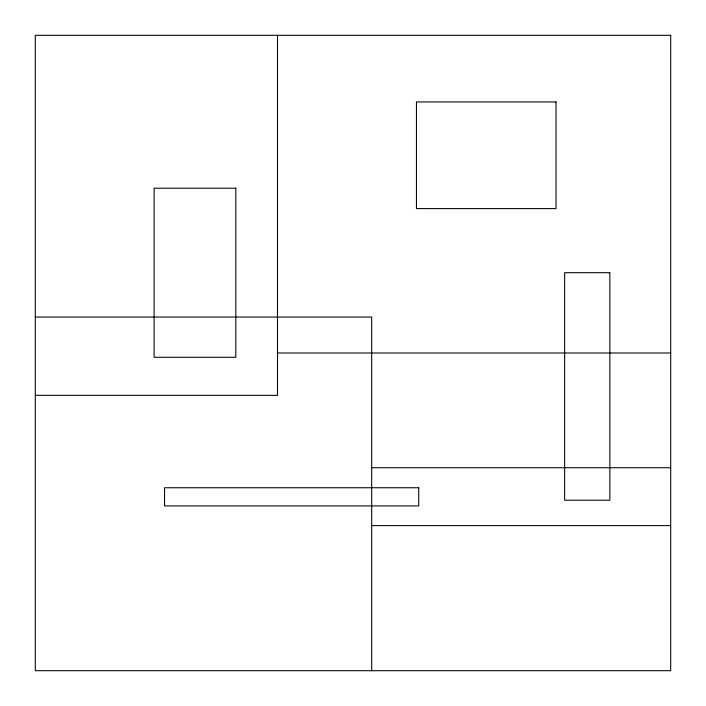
<?xml version="1.0" encoding="UTF-8"?>
<svg xmlns="http://www.w3.org/2000/svg" width="706" height="706" viewBox="0 0 706 706"><rect width="100%" height="100%" fill="white"/><g stroke="black" fill="none" stroke-linecap="round" stroke-linejoin="round"><path stroke-width="1.06" d="M35.3 317.056L371.683 317.056L371.683 670.7M277.493 353L670.7 353M35.3 395.351L277.493 395.351L277.493 35.3M371.683 467.716L670.7 467.716M371.683 525.591L670.7 525.591M670.7 35.3L35.3 35.3L35.3 670.7L670.7 670.7L670.7 35.3M556.028 101.938L416.452 101.938L416.452 208.605L556.028 208.605L556.028 101.938M235.822 188.211L154.12 188.211L154.12 357.289L235.822 357.289L235.822 188.211M609.843 272.692L564.641 272.692L564.641 500.219L609.843 500.219L609.843 272.692M418.729 487.749L164.542 487.749L164.542 505.911L418.729 505.911L418.729 487.749"/></g></svg>
